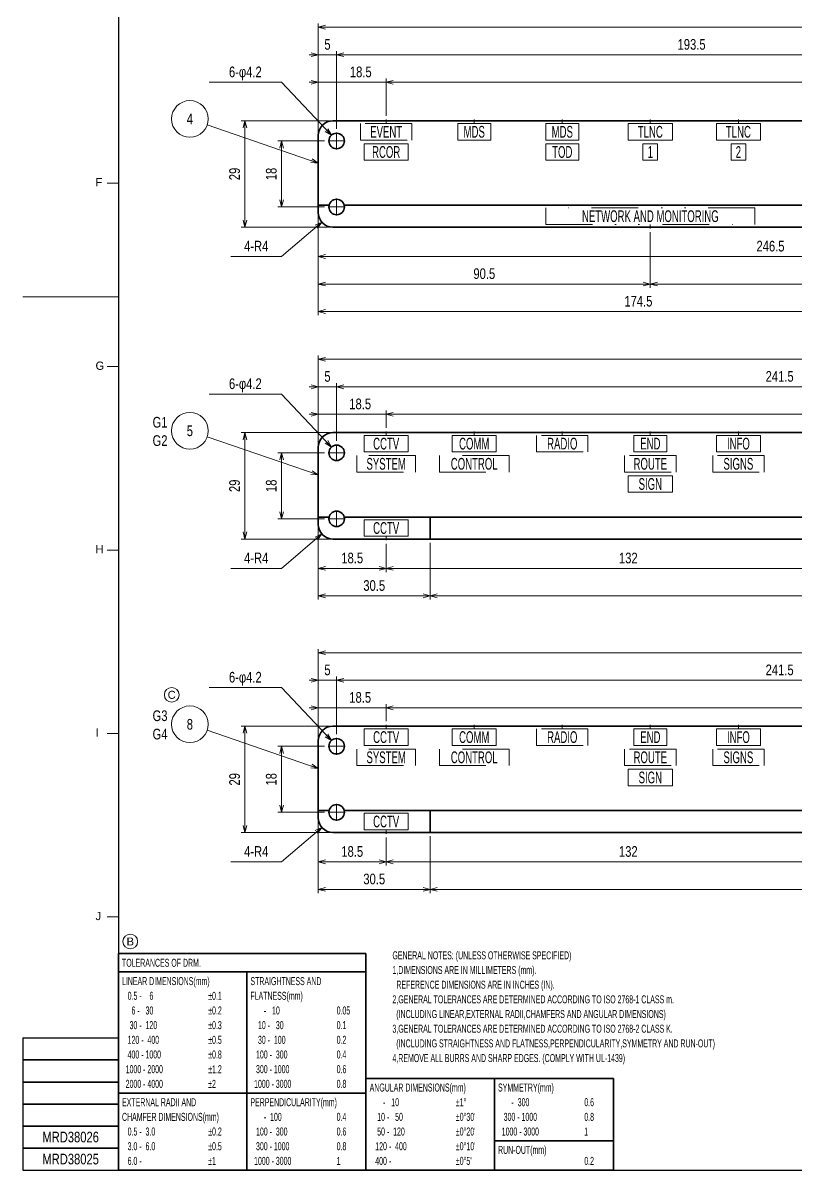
# Model space of a CAD drawing. Header units: millimetres. Extents: x 10 to 832, y 7 to 590.
# Drawn here: x 9.5 to 220.2, y 15 to 327.7 of the extents above; entities that cross this region are included whole.
import ezdxf
from ezdxf.enums import TextEntityAlignment as Align

# ---------------------------------------------------------------- set-up
doc = ezdxf.new("R2010")
doc.units = ezdxf.units.MM
doc.linetypes.add('DASHDOT', pattern=[25.3, 12.7, -6.3, 0, -6.3])
doc.linetypes.add('DIVIDE', pattern=[31.6, 12.7, -6.3, 0, -6.3, 0, -6.3])
for name, color, linetype in [('GR1_03', 7, 'Continuous'), ('GR1_05', 7, 'Continuous'), ('GR1_08', 7, 'Continuous'), ('GR1_15', 7, 'Continuous'), ('GR1_16', 7, 'Continuous'), ('図面枠B6M', 7, 'Continuous')]:
    doc.layers.add(name, color=color, linetype=linetype)
doc.styles.add('HG丸ｺﾞｼｯｸM-PRO', font='')
doc.styles.get('HG丸ｺﾞｼｯｸM-PRO').set_extended_font_data('HG丸ｺﾞｼｯｸM-PRO')

# ---------------------------------------------------------------- blocks, each defined once
blk = doc.blocks.new('BLKF023')
at = {"layer": '図面枠B6M', "color": 2, "linetype": 'Continuous', "lineweight": 25}
for p, q in [((35.5, 584), (35.5, 15)), ((9.5, 51), (9.5, 15)), ((9.5, 51), (35.5, 51)), ((9.5, 15), (831.5, 15))]:
    blk.add_line(p, q, dxfattribs=at)
at = {"layer": '図面枠B6M', "color": 4, "linetype": 'Continuous', "lineweight": 13}
for p, q in [((32.5, 284), (35.5, 284)), ((9.5, 253), (35.5, 253)), ((32.5, 234), (35.5, 234)), ((32.5, 184), (35.5, 184)), ((32.5, 134), (35.5, 134)), ((32.5, 84), (35.5, 84))]:
    blk.add_line(p, q, dxfattribs=at)
at = {"layer": '図面枠B6M', "color": 3, "linetype": 'Continuous', "lineweight": 35}
for p, q in [((9.5, 45), (35.5, 45)), ((9.5, 39), (35.5, 39)), ((9.5, 33), (35.5, 33)), ((9.5, 27), (35.5, 27)), ((9.5, 21), (35.5, 21))]:
    blk.add_line(p, q, dxfattribs=at)
at = {"layer": '図面枠B6M', "color": 4, "linetype": 'Continuous', "lineweight": 13, "style": 'HG丸ｺﾞｼｯｸM-PRO'}
for s, width, p in [('F', 0.998986, (29.29, 282.45)), ('G', 1.003714, (29.29, 232.45)), ('H', 1.00207, (29.29, 182.45)), ('I', 1.00207, (29.29, 132.45)), ('J', 1.005117, (29.29, 82.45))]:
    blk.add_text(s, height=2.25, dxfattribs=dict(at, width=width)).set_placement(p, align=Align.BOTTOM_LEFT)
blk = doc.blocks.new('BLKF032')
at = {"layer": 'GR1_08', "color": 3, "linetype": 'Continuous', "lineweight": 35}
for p, q in [((94, 301.01), (559, 301.01)), ((90, 297.01), (90, 276.01)), ((90, 278.01), (92.96, 278.01)), ((97.04, 278.01), (334.46, 278.01)), ((94, 272.01), (559, 272.01))]:
    blk.add_line(p, q, dxfattribs=at)
for centre in [(95, 295.51), (95, 277.51)]:
    blk.add_circle(centre, 2.1, dxfattribs=at)
for centre, start, end in [((94, 297.01), 90, 180), ((94, 276.01), 180, 270)]:
    blk.add_arc(centre, 4, start, end, dxfattribs=at)
blk = doc.blocks.new('BLKF031')
at = {"layer": 'GR1_08', "color": 3, "linetype": 'Continuous', "lineweight": 35}
blk.add_blockref('BLKF032', (0, 0), dxfattribs=at)
blk = doc.blocks.new('BLKF075')
at = {"layer": 'GR1_03', "color": 4, "linetype": 'DIVIDE', "lineweight": 13}
for p, q in [((115.5, 300.26), (101.5, 300.26)), ((101.5, 300.26), (101.5, 295.76)), ((115.5, 295.76), (115.5, 300.26)), ((101.5, 295.76), (115.5, 295.76))]:
    blk.add_line(p, q, dxfattribs=at)
blk = doc.blocks.new('BLKF078')
at = {"layer": 'GR1_03', "color": 4, "linetype": 'DIVIDE', "lineweight": 13}
for p, q in [((114.5, 294.76), (102.5, 294.76)), ((102.5, 294.76), (102.5, 290.26)), ((114.5, 290.26), (114.5, 294.76)), ((102.5, 290.26), (114.5, 290.26))]:
    blk.add_line(p, q, dxfattribs=at)
blk = doc.blocks.new('BLKF079')
at = {"layer": 'GR1_03', "color": 4, "linetype": 'DIVIDE', "lineweight": 13}
for p, q in [((186.5, 300.26), (174.5, 300.26)), ((174.5, 300.26), (174.5, 295.76)), ((186.5, 295.76), (186.5, 300.26)), ((174.5, 295.76), (186.5, 295.76))]:
    blk.add_line(p, q, dxfattribs=at)
blk = doc.blocks.new('BLKF080')
at = {"layer": 'GR1_03', "color": 4, "linetype": 'DIVIDE', "lineweight": 13}
for p, q in [((210.5, 300.26), (198.5, 300.26)), ((198.5, 300.26), (198.5, 295.76)), ((210.5, 295.76), (210.5, 300.26)), ((198.5, 295.76), (210.5, 295.76))]:
    blk.add_line(p, q, dxfattribs=at)
blk = doc.blocks.new('BLKF101')
at = {"layer": 'GR1_03', "color": 4, "linetype": 'DIVIDE', "lineweight": 13}
for p, q in [((206.5, 294.76), (202.5, 294.76)), ((202.5, 294.76), (202.5, 290.26)), ((206.5, 290.26), (206.5, 294.76)), ((202.5, 290.26), (206.5, 290.26))]:
    blk.add_line(p, q, dxfattribs=at)
blk = doc.blocks.new('BLKF102')
at = {"layer": 'GR1_03', "color": 4, "linetype": 'DIVIDE', "lineweight": 13}
for p, q in [((182.5, 294.76), (178.5, 294.76)), ((178.5, 294.76), (178.5, 290.26)), ((182.5, 290.26), (182.5, 294.76)), ((178.5, 290.26), (182.5, 290.26))]:
    blk.add_line(p, q, dxfattribs=at)
blk = doc.blocks.new('BLKF103')
at = {"layer": 'GR1_03', "color": 4, "linetype": 'DIVIDE', "lineweight": 13}
for p, q in [((161, 294.76), (152, 294.76)), ((152, 294.76), (152, 290.26)), ((161, 290.26), (161, 294.76)), ((152, 290.26), (161, 290.26))]:
    blk.add_line(p, q, dxfattribs=at)
blk = doc.blocks.new('BLKF104')
at = {"layer": 'GR1_03', "color": 4, "linetype": 'DIVIDE', "lineweight": 13}
for p, q in [((161, 300.26), (152, 300.26)), ((152, 300.26), (152, 295.76)), ((161, 295.76), (161, 300.26)), ((152, 295.76), (161, 295.76))]:
    blk.add_line(p, q, dxfattribs=at)
blk = doc.blocks.new('BLKF105')
at = {"layer": 'GR1_03', "color": 4, "linetype": 'DIVIDE', "lineweight": 13}
for p, q in [((137, 300.26), (128, 300.26)), ((128, 300.26), (128, 295.76)), ((137, 295.76), (137, 300.26)), ((128, 295.76), (137, 295.76))]:
    blk.add_line(p, q, dxfattribs=at)
blk = doc.blocks.new('BLKF114')
at = {"layer": 'GR1_03', "color": 4, "linetype": 'DIVIDE', "lineweight": 13}
for p, q in [((209, 277.26), (152, 277.26)), ((152, 277.26), (152, 272.76)), ((209, 272.76), (209, 277.26)), ((152, 272.76), (209, 272.76))]:
    blk.add_line(p, q, dxfattribs=at)
blk = doc.blocks.new('FXTIP_ARROW_S')
at = {"color": 0, "linetype": 'Continuous', "lineweight": -2}
for q in [(-1, 0), (-0.97, 0.26), (-0.97, -0.26)]:
    blk.add_line((0, 0), q, dxfattribs=at)
blk = doc.blocks.new('FXTIP_ARROW_E')
at = {"color": 0, "linetype": 'Continuous', "lineweight": -2}
for q in [(-1, 0), (-0.97, 0.26), (-0.97, -0.26)]:
    blk.add_line((0, 0), q, dxfattribs=at)
blk = doc.blocks.new('BLKF116')
at = {"layer": 'GR1_03', "color": 4, "linetype": 'DIVIDE', "lineweight": 13}
for p, q in [((114.5, 215.26), (102.5, 215.26)), ((102.5, 215.26), (102.5, 210.76)), ((114.5, 210.76), (114.5, 215.26)), ((102.5, 210.76), (114.5, 210.76))]:
    blk.add_line(p, q, dxfattribs=at)
blk = doc.blocks.new('BLKF117')
at = {"layer": 'GR1_03', "color": 4, "linetype": 'DIVIDE', "lineweight": 13}
for p, q in [((114.5, 192.26), (102.5, 192.26)), ((102.5, 192.26), (102.5, 187.76)), ((114.5, 187.76), (114.5, 192.26)), ((102.5, 187.76), (114.5, 187.76))]:
    blk.add_line(p, q, dxfattribs=at)
blk = doc.blocks.new('BLKF118')
at = {"layer": 'GR1_03', "color": 4, "linetype": 'DIVIDE', "lineweight": 13}
for p, q in [((138.5, 215.26), (126.5, 215.26)), ((126.5, 215.26), (126.5, 210.76)), ((138.5, 210.76), (138.5, 215.26)), ((126.5, 210.76), (138.5, 210.76))]:
    blk.add_line(p, q, dxfattribs=at)
blk = doc.blocks.new('BLKF119')
at = {"layer": 'GR1_03', "color": 4, "linetype": 'DIVIDE', "lineweight": 13}
for p, q in [((186.5, 204.26), (174.5, 204.26)), ((174.5, 204.26), (174.5, 199.76)), ((186.5, 199.76), (186.5, 204.26)), ((174.5, 199.76), (186.5, 199.76))]:
    blk.add_line(p, q, dxfattribs=at)
blk = doc.blocks.new('BLKF120')
at = {"layer": 'GR1_03', "color": 4, "linetype": 'DIVIDE', "lineweight": 13}
for p, q in [((210.5, 215.26), (198.5, 215.26)), ((198.5, 215.26), (198.5, 210.76)), ((210.5, 210.76), (210.5, 215.26)), ((198.5, 210.76), (210.5, 210.76))]:
    blk.add_line(p, q, dxfattribs=at)
blk = doc.blocks.new('BLKF138')
at = {"layer": 'GR1_03', "color": 4, "linetype": 'DIVIDE', "lineweight": 13}
for p, q in [((185, 215.26), (176, 215.26)), ((176, 215.26), (176, 210.76)), ((185, 210.76), (185, 215.26)), ((176, 210.76), (185, 210.76))]:
    blk.add_line(p, q, dxfattribs=at)
blk = doc.blocks.new('BLKF139')
at = {"layer": 'GR1_03', "color": 4, "linetype": 'DIVIDE', "lineweight": 13}
for p, q in [((163.5, 215.26), (149.5, 215.26)), ((149.5, 215.26), (149.5, 210.76)), ((163.5, 210.76), (163.5, 215.26)), ((149.5, 210.76), (163.5, 210.76))]:
    blk.add_line(p, q, dxfattribs=at)
blk = doc.blocks.new('BLKF140')
at = {"layer": 'GR1_03', "color": 4, "linetype": 'DIVIDE', "lineweight": 13}
for p, q in [((187.5, 209.76), (173.5, 209.76)), ((173.5, 209.76), (173.5, 205.26)), ((187.5, 205.26), (187.5, 209.76)), ((173.5, 205.26), (187.5, 205.26))]:
    blk.add_line(p, q, dxfattribs=at)
blk = doc.blocks.new('BLKF141')
at = {"layer": 'GR1_03', "color": 4, "linetype": 'DIVIDE', "lineweight": 13}
for p, q in [((211.5, 209.76), (197.5, 209.76)), ((197.5, 209.76), (197.5, 205.26)), ((211.5, 205.26), (211.5, 209.76)), ((197.5, 205.26), (211.5, 205.26))]:
    blk.add_line(p, q, dxfattribs=at)
blk = doc.blocks.new('BLKF148')
at = {"layer": 'GR1_03', "color": 4, "linetype": 'DIVIDE', "lineweight": 13}
for p, q in [((142, 209.76), (123, 209.76)), ((123, 209.76), (123, 205.26)), ((142, 205.26), (142, 209.76)), ((123, 205.26), (142, 205.26))]:
    blk.add_line(p, q, dxfattribs=at)
blk = doc.blocks.new('BLKF149')
at = {"layer": 'GR1_03', "color": 4, "linetype": 'DIVIDE', "lineweight": 13}
for p, q in [((116.5, 209.76), (100.5, 209.76)), ((100.5, 209.76), (100.5, 205.26)), ((116.5, 205.26), (116.5, 209.76)), ((100.5, 205.26), (116.5, 205.26))]:
    blk.add_line(p, q, dxfattribs=at)
blk = doc.blocks.new('BLKF308')
at = {"layer": 'GR1_08', "color": 3, "linetype": 'Continuous', "lineweight": 35}
for p, q in [((94, 216.01), (559, 216.01)), ((90, 212.01), (90, 191.01)), ((90, 193.01), (92.96, 193.01)), ((97.04, 193.01), (334.46, 193.01)), ((120.5, 193.01), (120.5, 187.01)), ((94, 187.01), (559, 187.01))]:
    blk.add_line(p, q, dxfattribs=at)
for centre in [(95, 210.51), (95, 192.51)]:
    blk.add_circle(centre, 2.1, dxfattribs=at)
for centre, start, end in [((94, 212.01), 90, 180), ((94, 191.01), 180, 270)]:
    blk.add_arc(centre, 4, start, end, dxfattribs=at)
blk = doc.blocks.new('BLKF315')
at = {"layer": 'GR1_05', "color": 4, "linetype": 'Continuous', "lineweight": 13}
blk.add_circle((38.76, 77.3), 2, dxfattribs=at)
at = {"layer": 'GR1_05', "color": 4, "linetype": 'Continuous', "lineweight": 13, "style": 'HG丸ｺﾞｼｯｸM-PRO', "width": 1.04272}
blk.add_text('B', height=2.18, dxfattribs=at).set_placement((38.76, 77.3), align=Align.MIDDLE_CENTER)
blk = doc.blocks.new('BLKF322')
at = {"layer": 'GR1_03', "color": 4, "linetype": 'DIVIDE', "lineweight": 13}
for p, q in [((114.5, 135.26), (102.5, 135.26)), ((102.5, 135.26), (102.5, 130.76)), ((114.5, 130.76), (114.5, 135.26)), ((102.5, 130.76), (114.5, 130.76))]:
    blk.add_line(p, q, dxfattribs=at)
blk = doc.blocks.new('BLKF323')
at = {"layer": 'GR1_03', "color": 4, "linetype": 'DIVIDE', "lineweight": 13}
for p, q in [((114.5, 112.26), (102.5, 112.26)), ((102.5, 112.26), (102.5, 107.76)), ((114.5, 107.76), (114.5, 112.26)), ((102.5, 107.76), (114.5, 107.76))]:
    blk.add_line(p, q, dxfattribs=at)
blk = doc.blocks.new('BLKF324')
at = {"layer": 'GR1_03', "color": 4, "linetype": 'DIVIDE', "lineweight": 13}
for p, q in [((138.5, 135.26), (126.5, 135.26)), ((126.5, 135.26), (126.5, 130.76)), ((138.5, 130.76), (138.5, 135.26)), ((126.5, 130.76), (138.5, 130.76))]:
    blk.add_line(p, q, dxfattribs=at)
blk = doc.blocks.new('BLKF325')
at = {"layer": 'GR1_03', "color": 4, "linetype": 'DIVIDE', "lineweight": 13}
for p, q in [((186.5, 124.26), (174.5, 124.26)), ((174.5, 124.26), (174.5, 119.76)), ((186.5, 119.76), (186.5, 124.26)), ((174.5, 119.76), (186.5, 119.76))]:
    blk.add_line(p, q, dxfattribs=at)
blk = doc.blocks.new('BLKF326')
at = {"layer": 'GR1_03', "color": 4, "linetype": 'DIVIDE', "lineweight": 13}
for p, q in [((210.5, 135.26), (198.5, 135.26)), ((198.5, 135.26), (198.5, 130.76)), ((210.5, 130.76), (210.5, 135.26)), ((198.5, 130.76), (210.5, 130.76))]:
    blk.add_line(p, q, dxfattribs=at)
blk = doc.blocks.new('BLKF344')
at = {"layer": 'GR1_03', "color": 4, "linetype": 'DIVIDE', "lineweight": 13}
for p, q in [((185, 135.26), (176, 135.26)), ((176, 135.26), (176, 130.76)), ((185, 130.76), (185, 135.26)), ((176, 130.76), (185, 130.76))]:
    blk.add_line(p, q, dxfattribs=at)
blk = doc.blocks.new('BLKF345')
at = {"layer": 'GR1_03', "color": 4, "linetype": 'DIVIDE', "lineweight": 13}
for p, q in [((163.5, 135.26), (149.5, 135.26)), ((149.5, 135.26), (149.5, 130.76)), ((163.5, 130.76), (163.5, 135.26)), ((149.5, 130.76), (163.5, 130.76))]:
    blk.add_line(p, q, dxfattribs=at)
blk = doc.blocks.new('BLKF346')
at = {"layer": 'GR1_03', "color": 4, "linetype": 'DIVIDE', "lineweight": 13}
for p, q in [((187.5, 129.76), (173.5, 129.76)), ((173.5, 129.76), (173.5, 125.26)), ((187.5, 125.26), (187.5, 129.76)), ((173.5, 125.26), (187.5, 125.26))]:
    blk.add_line(p, q, dxfattribs=at)
blk = doc.blocks.new('BLKF347')
at = {"layer": 'GR1_03', "color": 4, "linetype": 'DIVIDE', "lineweight": 13}
for p, q in [((211.5, 129.76), (197.5, 129.76)), ((197.5, 129.76), (197.5, 125.26)), ((211.5, 125.26), (211.5, 129.76)), ((197.5, 125.26), (211.5, 125.26))]:
    blk.add_line(p, q, dxfattribs=at)
blk = doc.blocks.new('BLKF354')
at = {"layer": 'GR1_03', "color": 4, "linetype": 'DIVIDE', "lineweight": 13}
for p, q in [((142, 129.76), (123, 129.76)), ((123, 129.76), (123, 125.26)), ((142, 125.26), (142, 129.76)), ((123, 125.26), (142, 125.26))]:
    blk.add_line(p, q, dxfattribs=at)
blk = doc.blocks.new('BLKF355')
at = {"layer": 'GR1_03', "color": 4, "linetype": 'DIVIDE', "lineweight": 13}
for p, q in [((116.5, 129.76), (100.5, 129.76)), ((100.5, 129.76), (100.5, 125.26)), ((116.5, 125.26), (116.5, 129.76)), ((100.5, 125.26), (116.5, 125.26))]:
    blk.add_line(p, q, dxfattribs=at)
blk = doc.blocks.new('BLKF360')
at = {"layer": 'GR1_05', "color": 4, "linetype": 'Continuous', "lineweight": 13}
blk.add_circle((50.04, 144.54), 2, dxfattribs=at)
at = {"layer": 'GR1_05', "color": 4, "linetype": 'Continuous', "lineweight": 13, "style": 'HG丸ｺﾞｼｯｸM-PRO', "width": 1.042931}
blk.add_text('C', height=2.18, dxfattribs=at).set_placement((50.04, 144.54), align=Align.MIDDLE_CENTER)
blk = doc.blocks.new('BLKF365')
at = {"layer": 'GR1_08', "color": 3, "linetype": 'Continuous', "lineweight": 35}
for p, q in [((94, 136.01), (559, 136.01)), ((90, 132.01), (90, 111.01)), ((90, 113.01), (92.96, 113.01)), ((97.04, 113.01), (334.46, 113.01)), ((120.5, 113.01), (120.5, 107.01)), ((94, 107.01), (559, 107.01))]:
    blk.add_line(p, q, dxfattribs=at)
for centre in [(95, 130.51), (95, 112.51)]:
    blk.add_circle(centre, 2.1, dxfattribs=at)
for centre, start, end in [((94, 132.01), 90, 180), ((94, 111.01), 180, 270)]:
    blk.add_arc(centre, 4, start, end, dxfattribs=at)
blk = doc.blocks.new('BLKF373')
at = {"layer": '図面枠B6M', "color": 3, "linetype": 'Continuous', "lineweight": 35}
for p, q in [((35.5, 74), (103, 74)), ((35.5, 74), (35.5, 15)), ((103, 15), (103, 74)), ((35.5, 69), (103, 69)), ((70.5, 15), (70.5, 69)), ((103, 40), (103, 15)), ((103, 40), (138, 40)), ((138, 15), (138, 40)), ((138, 40), (170.5, 40)), ((170.5, 15), (170.5, 40)), ((35.5, 36), (70.5, 36)), ((70.5, 36), (103, 36)), ((138, 23), (170.5, 23)), ((35.5, 15), (103, 15)), ((103, 15), (170.5, 15))]:
    blk.add_line(p, q, dxfattribs=at)
at = {"layer": '図面枠B6M', "color": 4, "linetype": 'Continuous', "lineweight": 13, "style": 'HG丸ｺﾞｼｯｸM-PRO'}
for s, height, width, p in [('TOLERANCES OF DRM.', 2.1818, 0.522208, (36.5, 71.5)), ('LINEAR DIMENSIONS(mm)', 2.1818, 0.521664, (36.5, 66.5)), ('STRAIGHTNESS AND', 2.1818, 0.521949, (71.5, 66.5)), (' 0.5 -    6', 2.1818, 0.524049, (37.5, 62.5)), ('±0.1', 2.182, 0.52198, (60, 62.5)), ('FLATNESS(mm)', 2.1818, 0.521994, (71.5, 62.5)), ('   6 -   30', 2.1818, 0.52397, (37.5, 58.5)), ('±0.2', 2.182, 0.52198, (60, 58.5)), ('     -   10', 2.1818, 0.524651, (72.5, 58.5)), ('0.05', 2.182, 0.52205, (95, 58.5)), ('  30 -  120', 2.1818, 0.522893, (37.5, 54.5)), ('±0.3', 2.182, 0.52198, (60, 54.5)), ('  10 -   30', 2.1818, 0.523391, (72.5, 54.5)), ('0.1', 2.182, 0.522424, (95, 54.5)), (' 120 -  400', 2.1818, 0.52246, (37.5, 50.5)), ('±0.5', 2.182, 0.52198, (60, 50.5)), ('  30 -  100', 2.1818, 0.522893, (72.5, 50.5)), ('0.2', 2.182, 0.522424, (95, 50.5)), (' 400 - 1000', 2.1818, 0.52208, (37.5, 46.5)), ('±0.8', 2.182, 0.52198, (60, 46.5)), (' 100 -  300', 2.1818, 0.52246, (72.5, 46.5)), ('0.4', 2.182, 0.522424, (95, 46.5)), ('1000 - 2000', 2.1818, 0.521744, (37.5, 42.5)), ('±1.2', 2.182, 0.52198, (60, 42.5)), (' 300 - 1000', 2.1818, 0.52208, (72.5, 42.5)), ('0.6', 2.182, 0.522424, (95, 42.5)), ('2000 - 4000', 2.1818, 0.521744, (37.5, 38.5)), ('±2', 2.182, 0.521216, (60, 38.5)), ('1000 - 3000', 2.1818, 0.521744, (72.5, 38.5)), ('0.8', 2.182, 0.522424, (95, 38.5)), ('ANGULAR DIMENSIONS(mm)', 2.1818, 0.521887, (104, 37.5)), ('SYMMETRY(mm)', 2.1818, 0.521222, (139, 37.5)), ('EXTERNAL RADII AND', 2.1818, 0.522426, (36.5, 33.5)), ('PERPENDICULARITY(mm)', 2.1818, 0.521822, (71.5, 33.5)), ('     -   10', 2.1818, 0.524651, (105, 33.5)), ('±1°', 2.182, 0.52122, (127.5, 33.5)), ('     -  300', 2.1818, 0.52397, (140, 33.5)), ('0.6', 2.182, 0.522424, (162.5, 33.5)), ('CHAMFER DIMENSIONS(mm)', 2.1818, 0.521615, (36.5, 29.5)), ('     -  100', 2.1818, 0.52397, (72.5, 29.5)), ('0.4', 2.182, 0.522424, (95, 29.5)), ('  10 -   50', 2.1818, 0.523391, (105, 29.5)), ("±0°30'", 2.182, 0.521679, (127.5, 29.5)), (' 300 - 1000', 2.1818, 0.52208, (140, 29.5)), ('0.8', 2.182, 0.522424, (162.5, 29.5)), (' 0.5 -  3.0', 2.1818, 0.523514, (37.5, 25.5)), ('±0.2', 2.182, 0.52198, (60, 25.5)), (' 100 -  300', 2.1818, 0.52246, (72.5, 25.5)), ('0.6', 2.182, 0.522424, (95, 25.5)), ('  50 -  120', 2.1818, 0.522893, (105, 25.5)), ("±0°20'", 2.182, 0.521679, (127.5, 25.5)), ('1000 - 3000', 2.1818, 0.521744, (140, 25.5)), ('1', 2.18, 0.521199, (162.5, 25.5)), (' 3.0 -  6.0', 2.1818, 0.523514, (37.5, 21.5)), ('±0.5', 2.182, 0.52198, (60, 21.5)), (' 300 - 1000', 2.1818, 0.52208, (72.5, 21.5)), ('0.8', 2.182, 0.522424, (95, 21.5)), (' 120 -  400', 2.1818, 0.52246, (105, 21.5)), ("±0°10'", 2.182, 0.521679, (127.5, 21.5)), ('RUN-OUT(mm)', 2.1818, 0.521162, (139, 20.5)), (' 6.0 -', 2.182, 0.523279, (37.5, 17.5)), ('±1', 2.182, 0.521216, (60, 17.5)), ('1000 - 3000', 2.1818, 0.521744, (72.5, 17.5)), ('1', 2.18, 0.521199, (95, 17.5)), (' 400 -', 2.182, 0.52234, (105, 17.5)), ("±0°5'", 2.182, 0.521776, (127.5, 17.5)), ('0.2', 2.182, 0.522424, (162.5, 17.5))]:
    blk.add_text(s, height=height, dxfattribs=dict(at, width=width)).set_placement(p, align=Align.MIDDLE_LEFT)

msp = doc.modelspace()

# ---------------------------------------------------------------- linework, layer by layer
at = {"layer": 'GR1_08', "color": 4, "linetype": 'DASHDOT', "lineweight": 13}
for p, q in [((108.5, 300.26), (108.5, 301.34)), ((132.5, 300.26), (132.5, 301.34)), ((156.5, 300.26), (156.5, 301.34)), ((180.5, 300.26), (180.5, 301.34)), ((204.5, 300.26), (204.5, 301.34)), ((95, 293.21), (95, 297.81)), ((97.3, 295.51), (92.7, 295.51)), ((95, 275.21), (95, 279.81)), ((97.3, 277.51), (92.7, 277.51)), ((180.5, 271.69), (180.5, 272.76)), ((108.5, 215.26), (108.5, 216.34)), ((132.5, 215.26), (132.5, 216.34)), ((156.5, 215.26), (156.5, 216.34)), ((180.5, 215.26), (180.5, 216.34)), ((204.5, 215.26), (204.5, 216.34)), ((95, 208.21), (95, 212.81)), ((97.3, 210.51), (92.7, 210.51)), ((95, 190.21), (95, 194.81)), ((97.3, 192.51), (92.7, 192.51)), ((108.5, 186.69), (108.5, 187.76)), ((108.5, 135.26), (108.5, 136.34)), ((132.5, 135.26), (132.5, 136.34)), ((156.5, 135.26), (156.5, 136.34)), ((180.5, 135.26), (180.5, 136.34)), ((204.5, 135.26), (204.5, 136.34)), ((95, 128.21), (95, 132.81)), ((97.3, 130.51), (92.7, 130.51)), ((95, 110.21), (95, 114.81)), ((97.3, 112.51), (92.7, 112.51)), ((108.5, 106.69), (108.5, 107.76))]:
    msp.add_line(p, q, dxfattribs=at)
at = {"layer": 'GR1_15', "color": 4, "linetype": 'Continuous', "lineweight": 13}
for p, q in [((90, 289.49), (59.73, 299.89)), ((90, 204.49), (59.73, 214.89)), ((90, 124.49), (59.73, 134.89))]:
    msp.add_line(p, q, dxfattribs=at)
for centre in [(55, 301.51), (55, 216.51), (55, 136.51)]:
    msp.add_circle(centre, 5, dxfattribs=at)
at = {"layer": 'GR1_16', "color": 4, "linetype": 'Continuous', "lineweight": 13}
for p, q in [((90, 298.01), (90, 327.51)), ((90, 326.51), (563, 326.51)), ((87.5, 319.01), (90, 319.01)), ((90, 298.01), (90, 320.01)), ((90, 319.01), (95, 319.01)), ((95, 298.81), (95, 320.01)), ((95, 319.01), (288.5, 319.01)), ((80, 311.51), (60.24, 311.51)), ((93.56, 297.05), (80, 311.51)), ((87.5, 311.51), (90, 311.51)), ((90, 298.01), (90, 312.51)), ((90, 311.51), (108.5, 311.51)), ((108.5, 302.34), (108.5, 312.51)), ((108.5, 311.51), (492.5, 311.51)), ((93, 301.01), (69, 301.01)), ((70, 272.01), (70, 301.01)), ((91.7, 295.51), (79, 295.51)), ((80, 277.51), (80, 295.51)), ((91.7, 277.51), (79, 277.51)), ((90.96, 273.41), (80, 264.01)), ((90, 275.01), (90, 248.01)), ((90, 275.01), (90, 255.51)), ((90, 275.01), (90, 263.01)), ((93, 272.01), (69, 272.01)), ((180.5, 270.69), (180.5, 255.51)), ((80, 264.01), (66.16, 264.01)), ((90, 264.01), (336.5, 264.01)), ((90, 256.51), (180.5, 256.51)), ((180.5, 256.51), (300.5, 256.51)), ((90, 249.01), (264.5, 249.01)), ((90, 213.01), (90, 237.01)), ((90, 236.01), (563, 236.01)), ((87.5, 228.51), (90, 228.51)), ((90, 213.01), (90, 229.51)), ((90, 228.51), (95, 228.51)), ((95, 213.81), (95, 229.51)), ((95, 228.51), (336.5, 228.51)), ((80, 226.51), (60.24, 226.51)), ((93.56, 212.05), (80, 226.51)), ((90, 213.01), (90, 222.01)), ((108.5, 217.34), (108.5, 222.01)), ((87.5, 221.01), (90, 221.01)), ((90, 221.01), (108.5, 221.01)), ((108.5, 221.01), (444.5, 221.01)), ((93, 216.01), (69, 216.01)), ((70, 187.01), (70, 216.01)), ((91.7, 210.51), (79, 210.51)), ((80, 192.51), (80, 210.51)), ((91.7, 192.51), (79, 192.51)), ((90.96, 188.41), (80, 179.01)), ((90, 190.01), (90, 170.51)), ((90, 190.01), (90, 178.01)), ((93, 187.01), (69, 187.01)), ((108.5, 185.69), (108.5, 178.01)), ((120.5, 186.01), (120.5, 170.51)), ((80, 179.01), (66.16, 179.01)), ((90, 179.01), (108.5, 179.01)), ((108.5, 179.01), (240.5, 179.01)), ((90, 171.51), (120.5, 171.51)), ((120.5, 171.51), (360.5, 171.51)), ((90, 133.01), (90, 157.01)), ((90, 156.01), (563, 156.01)), ((87.5, 148.51), (90, 148.51)), ((90, 133.01), (90, 149.51)), ((90, 148.51), (95, 148.51)), ((95, 133.81), (95, 149.51)), ((95, 148.51), (336.5, 148.51)), ((80, 146.51), (60.24, 146.51)), ((93.56, 132.05), (80, 146.51)), ((87.5, 141.01), (90, 141.01)), ((90, 133.01), (90, 142.01)), ((90, 141.01), (108.5, 141.01)), ((108.5, 137.34), (108.5, 142.01)), ((108.5, 141.01), (468.5, 141.01)), ((93, 136.01), (69, 136.01)), ((70, 107.01), (70, 136.01)), ((91.7, 130.51), (79, 130.51)), ((80, 112.51), (80, 130.51)), ((91.7, 112.51), (79, 112.51)), ((90, 110.01), (90, 90.51)), ((90, 110.01), (90, 98.01)), ((93, 107.01), (69, 107.01)), ((90.96, 108.41), (80, 99.01)), ((108.5, 105.69), (108.5, 98.01)), ((120.5, 106.01), (120.5, 90.51)), ((80, 99.01), (66.16, 99.01)), ((90, 99.01), (108.5, 99.01)), ((108.5, 99.01), (240.5, 99.01)), ((90, 91.51), (120.5, 91.51)), ((120.5, 91.51), (360.5, 91.51))]:
    msp.add_line(p, q, dxfattribs=at)

# ---------------------------------------------------------------- block references
at = {"layer": 'GR1_03', "color": 4, "linetype": 'DIVIDE', "lineweight": 13}
for name in ['BLKF075', 'BLKF105', 'BLKF104', 'BLKF079', 'BLKF080', 'BLKF078', 'BLKF103', 'BLKF102', 'BLKF101', 'BLKF114', 'BLKF116', 'BLKF118', 'BLKF139', 'BLKF138', 'BLKF120', 'BLKF149', 'BLKF148', 'BLKF140', 'BLKF141', 'BLKF119', 'BLKF117', 'BLKF322', 'BLKF324', 'BLKF345', 'BLKF344', 'BLKF326', 'BLKF355', 'BLKF354', 'BLKF346', 'BLKF347', 'BLKF325', 'BLKF323']:
    msp.add_blockref(name, (0, 0), dxfattribs=at)
at = {"layer": 'GR1_05', "color": 4, "linetype": 'Continuous', "lineweight": 13}
for name in ['BLKF360', 'BLKF315']:
    msp.add_blockref(name, (0, 0), dxfattribs=at)
at = {"layer": 'GR1_08', "color": 3, "linetype": 'Continuous', "lineweight": 35}
for name in ['BLKF031', 'BLKF308', 'BLKF365']:
    msp.add_blockref(name, (0, 0), dxfattribs=at)
at = {"layer": 'GR1_15', "color": 4, "linetype": 'Continuous', "lineweight": 13, "xscale": 2, "yscale": 2, "rotation": 341.041296716666}
for p in [(90, 289.49), (90, 204.49), (90, 124.49)]:
    msp.add_blockref('FXTIP_ARROW_S', p, dxfattribs=at)
at = {"layer": 'GR1_16', "color": 4, "linetype": 'Continuous', "lineweight": 13, "xscale": 2, "yscale": 2}
for name, p, rotation in [('FXTIP_ARROW_S', (90, 326.51), 180), ('FXTIP_ARROW_E', (90, 319.01), 360), ('FXTIP_ARROW_S', (95, 319.01), 180), ('FXTIP_ARROW_E', (90, 311.51), 360), ('FXTIP_ARROW_S', (108.5, 311.51), 180), ('FXTIP_ARROW_E', (70, 301.01), 90), ('FXTIP_ARROW_S', (93.56, 297.05), 313.1523897340053), ('FXTIP_ARROW_E', (80, 295.51), 90), ('FXTIP_ARROW_S', (80, 277.51), 270), ('FXTIP_ARROW_S', (70, 272.01), 270), ('FXTIP_ARROW_S', (90.96, 273.41), 40.60129464500442), ('FXTIP_ARROW_S', (90, 264.01), 180), ('FXTIP_ARROW_S', (90, 256.51), 180), ('FXTIP_ARROW_E', (180.5, 256.51), 360), ('FXTIP_ARROW_S', (180.5, 256.51), 180), ('FXTIP_ARROW_S', (90, 249.01), 180), ('FXTIP_ARROW_S', (90, 236.01), 180), ('FXTIP_ARROW_E', (90, 228.51), 360), ('FXTIP_ARROW_S', (95, 228.51), 180), ('FXTIP_ARROW_E', (90, 221.01), 360), ('FXTIP_ARROW_S', (108.5, 221.01), 180), ('FXTIP_ARROW_E', (70, 216.01), 90), ('FXTIP_ARROW_S', (93.56, 212.05), 313.1523897340054), ('FXTIP_ARROW_E', (80, 210.51), 90), ('FXTIP_ARROW_S', (80, 192.51), 270), ('FXTIP_ARROW_S', (70, 187.01), 270), ('FXTIP_ARROW_S', (90.96, 188.41), 40.60129464500442), ('FXTIP_ARROW_S', (90, 179.01), 180), ('FXTIP_ARROW_E', (108.5, 179.01), 360), ('FXTIP_ARROW_S', (108.5, 179.01), 180), ('FXTIP_ARROW_S', (90, 171.51), 180), ('FXTIP_ARROW_E', (120.5, 171.51), 360), ('FXTIP_ARROW_S', (120.5, 171.51), 180), ('FXTIP_ARROW_S', (90, 156.01), 180), ('FXTIP_ARROW_E', (90, 148.51), 360), ('FXTIP_ARROW_S', (95, 148.51), 180), ('FXTIP_ARROW_E', (90, 141.01), 360), ('FXTIP_ARROW_S', (108.5, 141.01), 180), ('FXTIP_ARROW_E', (70, 136.01), 90), ('FXTIP_ARROW_S', (93.56, 132.05), 313.1523897340054), ('FXTIP_ARROW_E', (80, 130.51), 90), ('FXTIP_ARROW_S', (80, 112.51), 270), ('FXTIP_ARROW_S', (70, 107.01), 270), ('FXTIP_ARROW_S', (90.96, 108.41), 40.60129464500442), ('FXTIP_ARROW_S', (90, 99.01), 180), ('FXTIP_ARROW_E', (108.5, 99.01), 360), ('FXTIP_ARROW_S', (108.5, 99.01), 180), ('FXTIP_ARROW_S', (90, 91.51), 180), ('FXTIP_ARROW_E', (120.5, 91.51), 360), ('FXTIP_ARROW_S', (120.5, 91.51), 180)]:
    msp.add_blockref(name, p, dxfattribs=dict(at, rotation=rotation))
at = {"layer": '図面枠B6M', "color": 4, "linetype": 'Continuous', "lineweight": 13}
for name in ['BLKF023', 'BLKF373']:
    msp.add_blockref(name, (0, 0), dxfattribs=at)

# ---------------------------------------------------------------- texts
at = {"layer": 'GR1_08', "color": 3, "linetype": 'Continuous', "lineweight": 35, "style": 'HG丸ｺﾞｼｯｸM-PRO'}
for s, width, p in [('EVENT', 0.610302, (108.5, 298.01)), ('MDS', 0.611222, (132.5, 298.01)), ('MDS', 0.611222, (156.5, 298.01)), ('TLNC', 0.611099, (180.5, 298.01)), ('TLNC', 0.611099, (204.5, 298.01)), ('RCOR', 0.609542, (108.5, 292.51)), ('TOD', 0.610743, (156.5, 292.51)), ('1', 0.60898, (180.5, 292.51)), ('2', 0.60898, (204.5, 292.51)), ('NETWORK AND MONITORING', 0.61012, (180.5, 275.01)), ('CCTV', 0.610471, (108.5, 213.01)), ('COMM', 0.609469, (132.5, 213.01)), ('RADIO', 0.609316, (156.5, 213.01)), ('END', 0.611072, (180.5, 213.01)), ('INFO', 0.609394, (204.5, 213.01)), ('SYSTEM', 0.610516, (108.5, 207.51)), ('CONTROL', 0.610162, (132.5, 207.51)), ('ROUTE', 0.609987, (180.5, 207.51)), ('SIGNS', 0.611112, (204.5, 207.51)), ('SIGN', 0.610892, (180.5, 202.01)), ('CCTV', 0.610471, (108.5, 190.01)), ('CCTV', 0.610471, (108.5, 133.01)), ('COMM', 0.609469, (132.5, 133.01)), ('RADIO', 0.609316, (156.5, 133.01)), ('END', 0.611072, (180.5, 133.01)), ('INFO', 0.609394, (204.5, 133.01)), ('SYSTEM', 0.610516, (108.5, 127.51)), ('CONTROL', 0.610162, (132.5, 127.51)), ('ROUTE', 0.609987, (180.5, 127.51)), ('SIGNS', 0.611112, (204.5, 127.51)), ('SIGN', 0.610892, (180.5, 122.01)), ('CCTV', 0.610471, (108.5, 110.01))]:
    msp.add_text(s, height=3.2, dxfattribs=dict(at, width=width)).set_placement(p, align=Align.MIDDLE_CENTER)
at = {"layer": 'GR1_15', "color": 3, "linetype": 'Continuous', "lineweight": 35, "style": 'HG丸ｺﾞｼｯｸM-PRO', "width": 0.784542}
for s, p in [('4', (55, 301.51)), ('5', (55, 216.51)), ('8', (55, 136.51))]:
    msp.add_text(s, height=2.91, rotation=0, dxfattribs=at).set_placement(p, align=Align.MIDDLE_CENTER)
at = {"layer": 'GR1_15', "color": 123, "linetype": 'Continuous', "lineweight": 35, "style": 'HG丸ｺﾞｼｯｸM-PRO', "width": 0.783931}
for s, p in [('G1', (48.9, 216.51)), ('G2', (48.9, 211.51)), ('G3', (48.9, 136.51)), ('G4', (48.9, 131.51))]:
    msp.add_text(s, height=2.909, dxfattribs=at).set_placement(p, align=Align.BOTTOM_RIGHT)
at = {"layer": 'GR1_16', "color": 3, "linetype": 'Continuous', "lineweight": 35, "style": 'HG丸ｺﾞｼｯｸM-PRO'}
for s, height, rotation, width, p in [('5', 2.91, 0, 0.784542, (92.5, 319.51)), ('193.5', 2.909, 0, 0.7847, (191.75, 319.51)), ('18.5', 2.909, 0, 0.784749, (101.58, 312.01)), ('29', 2.909, 90, 0.784542, (69.5, 286.51)), ('18', 2.909, 90, 0.784542, (79.5, 286.51)), ('246.5', 2.909, 0, 0.7847, (213.25, 264.51)), ('90.5', 2.909, 0, 0.784749, (135.25, 257.01)), ('174.5', 2.909, 0, 0.7847, (177.25, 249.51)), ('5', 2.91, 0, 0.784542, (92.5, 229.01)), ('241.5', 2.909, 0, 0.7847, (215.75, 229.01)), ('18.5', 2.909, 0, 0.784749, (101.42, 221.51)), ('29', 2.909, 90, 0.784542, (69.5, 201.51)), ('18', 2.909, 90, 0.784542, (79.5, 201.51)), ('18.5', 2.909, 0, 0.784749, (99.25, 179.51)), ('132', 2.909, 0, 0.784542, (174.5, 179.51)), ('30.5', 2.909, 0, 0.784749, (105.25, 172.01)), ('5', 2.91, 0, 0.784542, (92.5, 149.01)), ('241.5', 2.909, 0, 0.7847, (215.75, 149.01)), ('18.5', 2.909, 0, 0.784749, (101.42, 141.51)), ('29', 2.909, 90, 0.784542, (69.5, 121.51)), ('18', 2.909, 90, 0.784542, (79.5, 121.51)), ('18.5', 2.909, 0, 0.784749, (99.25, 99.51)), ('132', 2.909, 0, 0.784542, (174.5, 99.51)), ('30.5', 2.909, 0, 0.784749, (105.25, 92.01))]:
    msp.add_text(s, height=height, rotation=rotation, dxfattribs=dict(at, width=width)).set_placement(p, align=Align.BOTTOM_CENTER)
for s, width, p in [('6-φ4.2', 0.783565, (70.12, 312.01)), ('4-R4', 0.783129, (73.08, 264.51)), ('6-φ4.2', 0.783565, (70.12, 227.01)), ('4-R4', 0.783129, (73.08, 179.51)), ('6-φ4.2', 0.783565, (70.12, 147.01)), ('4-R4', 0.783129, (73.08, 99.51))]:
    msp.add_text(s, height=2.909, dxfattribs=dict(at, width=width)).set_placement(p, align=Align.BOTTOM_CENTER)
at = {"layer": '図面枠B6M', "color": 3, "linetype": 'Continuous', "lineweight": 35, "style": 'HG丸ｺﾞｼｯｸM-PRO'}
for s, width, p in [('GENERAL NOTES: (UNLESS OTHERWISE SPECIFIED)', 0.52211, (110.21, 74.62)), ('1,DIMENSIONS ARE IN MILLIMETERS (mm).', 0.522052, (110.21, 70.62)), ('  REFERENCE DIMENSIONS ARE IN INCHES (IN).', 0.522009, (110.21, 66.62)), ('2,GENERAL TOLERANCES ARE DETERMINED ACCORDING TO ISO 2768-1 CLASS m.', 0.522186, (110.21, 62.62)), ('  (INCLUDING LINEAR,EXTERNAL RADII,CHAMFERS AND ANGULAR DIMENSIONS)', 0.522355, (110.21, 58.62)), ('3,GENERAL TOLERANCES ARE DETERMINED ACCORDING TO ISO 2768-2 CLASS K.', 0.52223, (110.21, 54.62)), ('  (INCLUDING STRAIGHTNESS AND FLATNESS,PERPENDICULARITY,SYMMETRY AND RUN-OUT)', 0.522087, (110.21, 50.62)), ('4,REMOVE ALL BURRS AND SHARP EDGES. (COMPLY WITH UL-1439)', 0.52235, (110.21, 46.62))]:
    msp.add_text(s, height=2.1818, dxfattribs=dict(at, width=width)).set_placement(p, align=Align.TOP_LEFT)
at = {"layer": '図面枠B6M', "color": 3, "linetype": 'Continuous', "lineweight": 35, "style": 'HG丸ｺﾞｼｯｸM-PRO', "width": 0.783793}
for s, p in [('MRD38026', (22.5, 24)), ('MRD38025', (22.5, 18))]:
    msp.add_text(s, height=2.909, dxfattribs=at).set_placement(p, align=Align.MIDDLE_CENTER)

doc.saveas('drawing.dxf')
